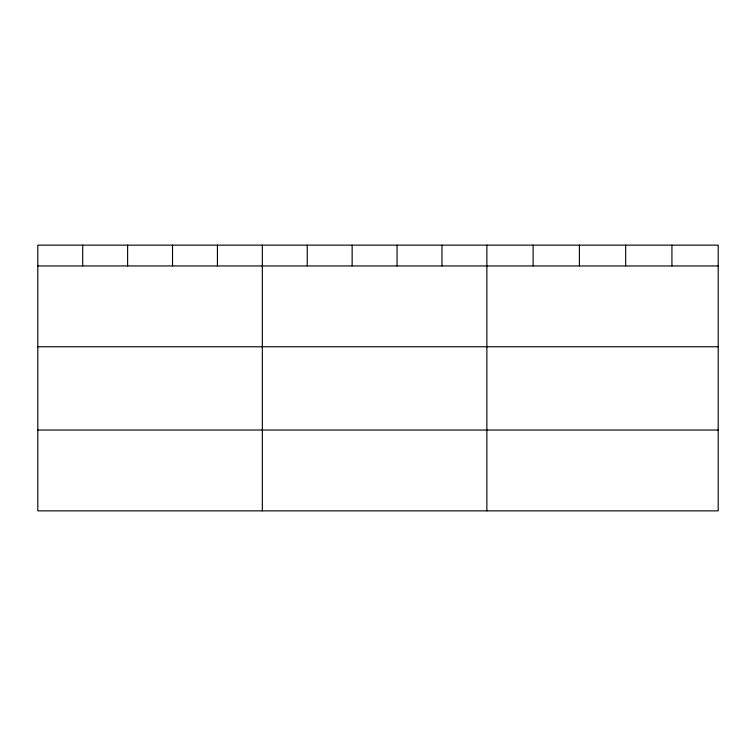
<?xml version="1.0" encoding="UTF-8"?>
<svg xmlns="http://www.w3.org/2000/svg" width="756" height="756" viewBox="0 0 756 756"><rect width="100%" height="100%" fill="white"/><g stroke="black" fill="none" stroke-linecap="round" stroke-linejoin="round"><path stroke-width="1.13" d="M718.2 265.951L718.2 510.858L37.8 510.858L37.8 245.142L718.2 245.142L718.2 265.951L37.8 265.951M37.8 346.768L718.2 346.768M37.8 430.032L718.2 430.032M671.933 245.142L671.933 265.951M625.666 245.142L625.666 265.951M579.398 245.142L579.398 265.951M533.131 245.142L533.131 265.951M486.864 245.142L486.864 510.858M441.958 245.142L441.958 265.951M397.051 245.142L397.051 265.951M352.145 245.142L352.145 265.951M307.238 245.142L307.238 265.951M262.332 245.142L262.332 510.858M217.426 245.142L217.426 265.951M172.519 245.142L172.519 265.951M127.613 245.142L127.613 265.951M82.706 245.142L82.706 265.951"/></g></svg>
